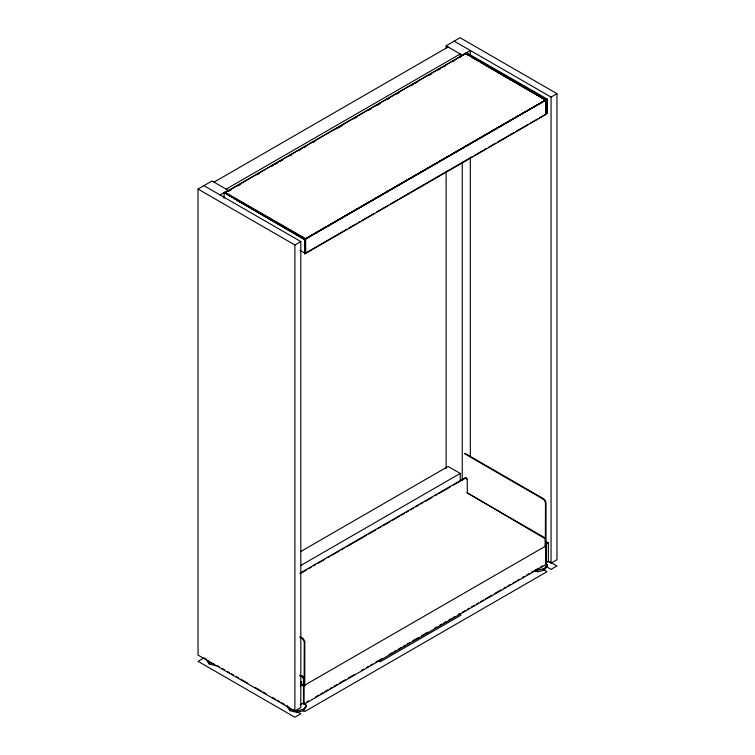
<?xml version="1.0" encoding="UTF-8"?>
<svg xmlns="http://www.w3.org/2000/svg" width="755" height="755" viewBox="0 0 755 755"><rect width="100%" height="100%" fill="white"/><g stroke="black" fill="none" stroke-linecap="round" stroke-linejoin="round"><path stroke-width="1.13" d="M299.98 250.33L304.992 253.208L304.756 239.175L545.846 99.849L545.95 114.496L304.926 253.869L304.567 239.514L236.796 199.962M300.603 684.19L304.067 686.191L304.775 685.804L304.803 642.505M304.926 253.869L304.926 239.467L224.83 192.751M539.466 117.827L545.582 114.288L545.582 100.141L480.85 62.363M304.775 685.804L304.133 686.191L304.265 642.816A3.775 2.18 60 0 0 304.133 641.759L304.095 641.637A3.841 2.218 60 0 0 301.84 638.334L299.707 637.088M545.997 546.535L545.289 546.922L546.016 546.431L546.016 503.245A3.841 2.218 60 0 0 543.591 498.753L464.986 453.34M225.141 192.534L465.844 53.388L224.66 192.874L227.699 194.648M465.542 478.226L466.864 479.095M287.268 705.406L287.268 706.84L290.052 710.729L296.781 712.333L303.501 710.729L303.501 709.294L306.294 705.406L304.624 703.075M303.501 710.729L306.294 706.84L306.294 705.406M534.238 570.94L537.598 571.743L544.327 570.138L544.327 568.581L547.111 564.693L545.44 562.371M544.327 570.138L547.111 566.25L547.111 564.693M545.365 546.922L545.478 503.557A3.841 2.218 60 0 0 543.053 499.064M224.112 198.282L224.112 192.638L224.896 192.176L305.596 238.599L305.775 252.755L304.992 253.208M224.112 192.638L304.812 239.052L305.662 238.665M305.756 238.825L304.86 239.42M546.441 99.547L547.384 99.32L547.403 113.259L546.62 113.703L546.441 99.547L465.741 53.133L466.524 52.68L547.29 99.16M546.611 99.886L547.384 99.32M203.944 185.645L300.811 241.562L300.811 707.614L294.894 711.04L198.027 655.113L198.027 189.061L212.023 180.983L228.161 190.298L220.092 194.96M446.111 48.178L446.111 45.828L460.106 37.75L556.973 93.677L556.973 559.729L551.056 563.145L547.998 561.38M214.033 182.144L448.13 46.989M226.141 189.137L460.239 53.983L460.239 57.484M228.454 191.355L231.511 189.581M237.627 186.041L240.694 184.277M257.002 174.839L259.041 173.659M271.281 166.591L273.319 165.411M275.358 164.231L277.396 163.052M280.454 161.277L282.493 160.098M289.637 155.974L291.675 154.794M298.81 150.67L300.849 149.49M303.906 147.716L305.945 146.536M313.089 142.412L315.128 141.232M336.541 128.85L342.657 125.311M353.878 118.828L356.936 117.053M368.147 110.57L371.205 108.805M377.33 105.266L380.388 103.492M387.523 99.367L389.561 98.188M396.705 94.064L398.744 92.884M410.975 85.806L413.013 84.626M415.052 83.446L417.1 82.267M429.331 75.189L431.369 74.009M438.504 69.885L440.552 68.705M443.61 66.94L445.648 65.761M452.783 61.627L454.821 60.447M198.027 189.061L294.894 244.988L300.811 241.562M454.189 41.166L551.056 97.093L556.973 93.677M545.931 100L304.567 239.514L237.259 200.443M305.303 239.26L545.95 100.104L465.788 53.379L545.846 99.849L304.765 239.156M346.743 229.265L304.567 253.652M348.782 228.085L355.926 223.961M357.964 222.782L360.003 221.602M362.041 220.422L374.272 213.344M376.32 212.164L388.551 205.086M390.59 203.916L397.734 199.782M399.773 198.603L472.168 156.738M474.206 155.558L486.447 148.49M488.485 147.31L495.62 143.176M497.658 141.997L513.976 132.569M516.014 131.389L528.245 124.311M530.293 123.131L537.428 119.007M300.547 551.641L448.13 466.439L460.239 473.432L460.239 481.586M300.443 565.684L460.239 473.432M299.98 573.187L465.382 477.698M300.254 573.545L306.388 570.016M308.427 568.836L311.485 567.062M313.533 565.882L315.571 564.712M317.619 563.532L324.763 559.398M327.821 557.634L329.869 556.454M331.907 555.274L339.052 551.15M341.1 549.97L344.157 548.206M346.205 547.026L366.619 535.238M368.666 534.059L375.811 529.925M377.849 528.745L380.916 526.981M382.955 525.801L390.108 521.677M392.147 520.497L399.291 516.373M401.339 515.193L404.397 513.428M406.445 512.249L408.483 511.069M410.522 509.889L413.589 508.115M415.627 506.935L418.695 505.17M420.733 503.991L422.781 502.811M424.82 501.631L431.964 497.507M435.031 495.742L437.07 494.563M439.117 493.383L450.348 486.899M453.406 485.125L464.636 478.642M301.604 681.841L300.471 682.114L301.604 681.841L301.613 683.181M300.141 686.257L302.16 685.096M545.337 544.695L548.366 542.949L548.366 561.588L545.337 563.343M304.312 677.735A1.227 0.708 60 0 1 304.378 678.094L304.378 684.747A1.227 0.708 60 0 1 303.51 685.172A1.227 0.708 60 0 1 302.698 685.634L301.283 684.823A1.227 0.708 60 0 1 300.481 683.492L304.038 685.578L546.205 545.761L546.205 564.41L304.038 704.217L303.501 703.905L303.501 685.87M300.141 704.896L304.18 702.565M306.558 702.15L308.597 700.97M315.713 696.865L318.77 695.1M320.8 693.92L322.838 692.75M324.877 691.571L327.925 689.815M329.963 688.635L331.992 687.465M334.031 686.286L337.079 684.521M339.118 683.351L345.224 679.821M348.272 678.066L354.378 674.536M361.503 670.421L363.542 669.251M366.59 667.486L368.629 666.316M370.658 665.136L372.696 663.966M375.745 662.201L377.783 661.021M379.822 659.851L381.851 658.681M388.976 654.566L392.024 652.801M394.063 651.631L396.101 650.451M398.13 649.281L401.188 647.516M403.217 646.337L405.256 645.166M407.294 643.987L410.342 642.231M412.381 641.052L418.487 637.531M421.535 635.767L427.641 632.237M434.767 628.132L436.796 626.952M439.854 625.187L441.883 624.017M443.921 622.837L445.96 621.667M449.008 619.902L451.046 618.732M453.075 617.552L455.114 616.382M458.162 614.617L460.201 613.447M462.239 612.267L465.288 610.502M467.326 609.332L469.355 608.152M471.394 606.982L474.442 605.217M476.481 604.047L478.519 602.867M480.548 601.697L483.606 599.932M485.635 598.753L491.741 595.233M494.799 593.468L500.905 589.948M503.953 588.183L505.992 587.003M508.021 585.833L510.059 584.653M513.107 582.898L515.146 581.718M517.184 580.548L519.213 579.368M522.271 577.603L524.3 576.433M526.339 575.263L529.387 573.498M531.426 572.318L533.464 571.148M535.493 569.968L538.551 568.213M540.58 567.033L542.619 565.863M535.361 569.657L537.598 570.185L544.327 568.581M288.382 706.963L290.052 709.294L296.781 710.899L303.501 709.294M545.95 100.104L516.014 82.975M207.653 660.361L209.333 662.692L213.816 663.758M206.54 660.238L209.333 664.117L216.053 665.731M228.991 195.441L304.539 238.873M446.111 45.828L462.258 55.153L470.327 50.491L470.327 55.2M464.448 453.651L543.053 499.064M545.327 541.193L548.366 542.949M549.838 561.824L556.973 565.939L551.056 569.355L545.95 566.41M546.205 564.41L545.667 564.098L545.667 546.054M542.977 569.355L547.016 571.686L304.85 711.503L302.83 710.332M458.889 614.013L460.909 615.183L380.19 661.795L378.161 660.616M300.245 636.776L302.377 638.013A3.841 2.218 60 0 1 304.812 642.543M301.481 675.489L303.51 676.659M299.659 675.366L302.698 677.122A1.227 0.708 60 0 1 303.576 678.556L303.567 685.21M299.659 675.744C306.615 675.414 302.774 691.174 300.801 682.303M205.983 659.087L203.944 657.907L198.027 661.323L294.894 717.25L300.811 713.834L296.734 711.474M217.062 665.476L219.243 666.74M222.3 668.505L224.339 669.685M227.397 671.45L229.435 672.62M231.474 673.8L233.522 674.979M236.579 676.744L238.618 677.924M240.656 679.104L247.791 683.218M254.926 687.343L261.051 690.872M263.089 692.052L266.147 693.817M272.262 697.346L275.32 699.111M277.359 700.291L279.397 701.47M281.445 702.65L284.503 704.415M466.043 53.964L469.1 55.738M471.139 56.927L478.274 61.07M480.322 62.25L513.976 81.795M224.679 192.799L304.812 239.052M465.675 53.501L468.713 55.275M471.752 57.05L477.821 60.589M544.978 538.645L466.892 492.656M551.056 97.093L551.056 563.145M537.598 570.185L537.598 571.743M470.327 157.635L470.327 456.69M462.258 162.287L462.258 480.189M446.111 171.81L446.111 468.515M304.038 685.578L304.038 704.217M296.781 710.899L296.781 712.333M294.894 244.988L294.894 711.04M290.052 709.294L290.052 710.729M209.333 662.692L209.333 664.117M465.193 478.16A1.302 0.755 60 0 1 466.052 477.679L466.401 477.877A1.302 0.755 60 0 1 467.203 479.387L467.354 493.015L544.468 537.541A1.227 0.708 60 0 1 545.337 538.976L545.327 545.629A1.227 0.708 60 0 1 544.902 546.176"/></g></svg>
